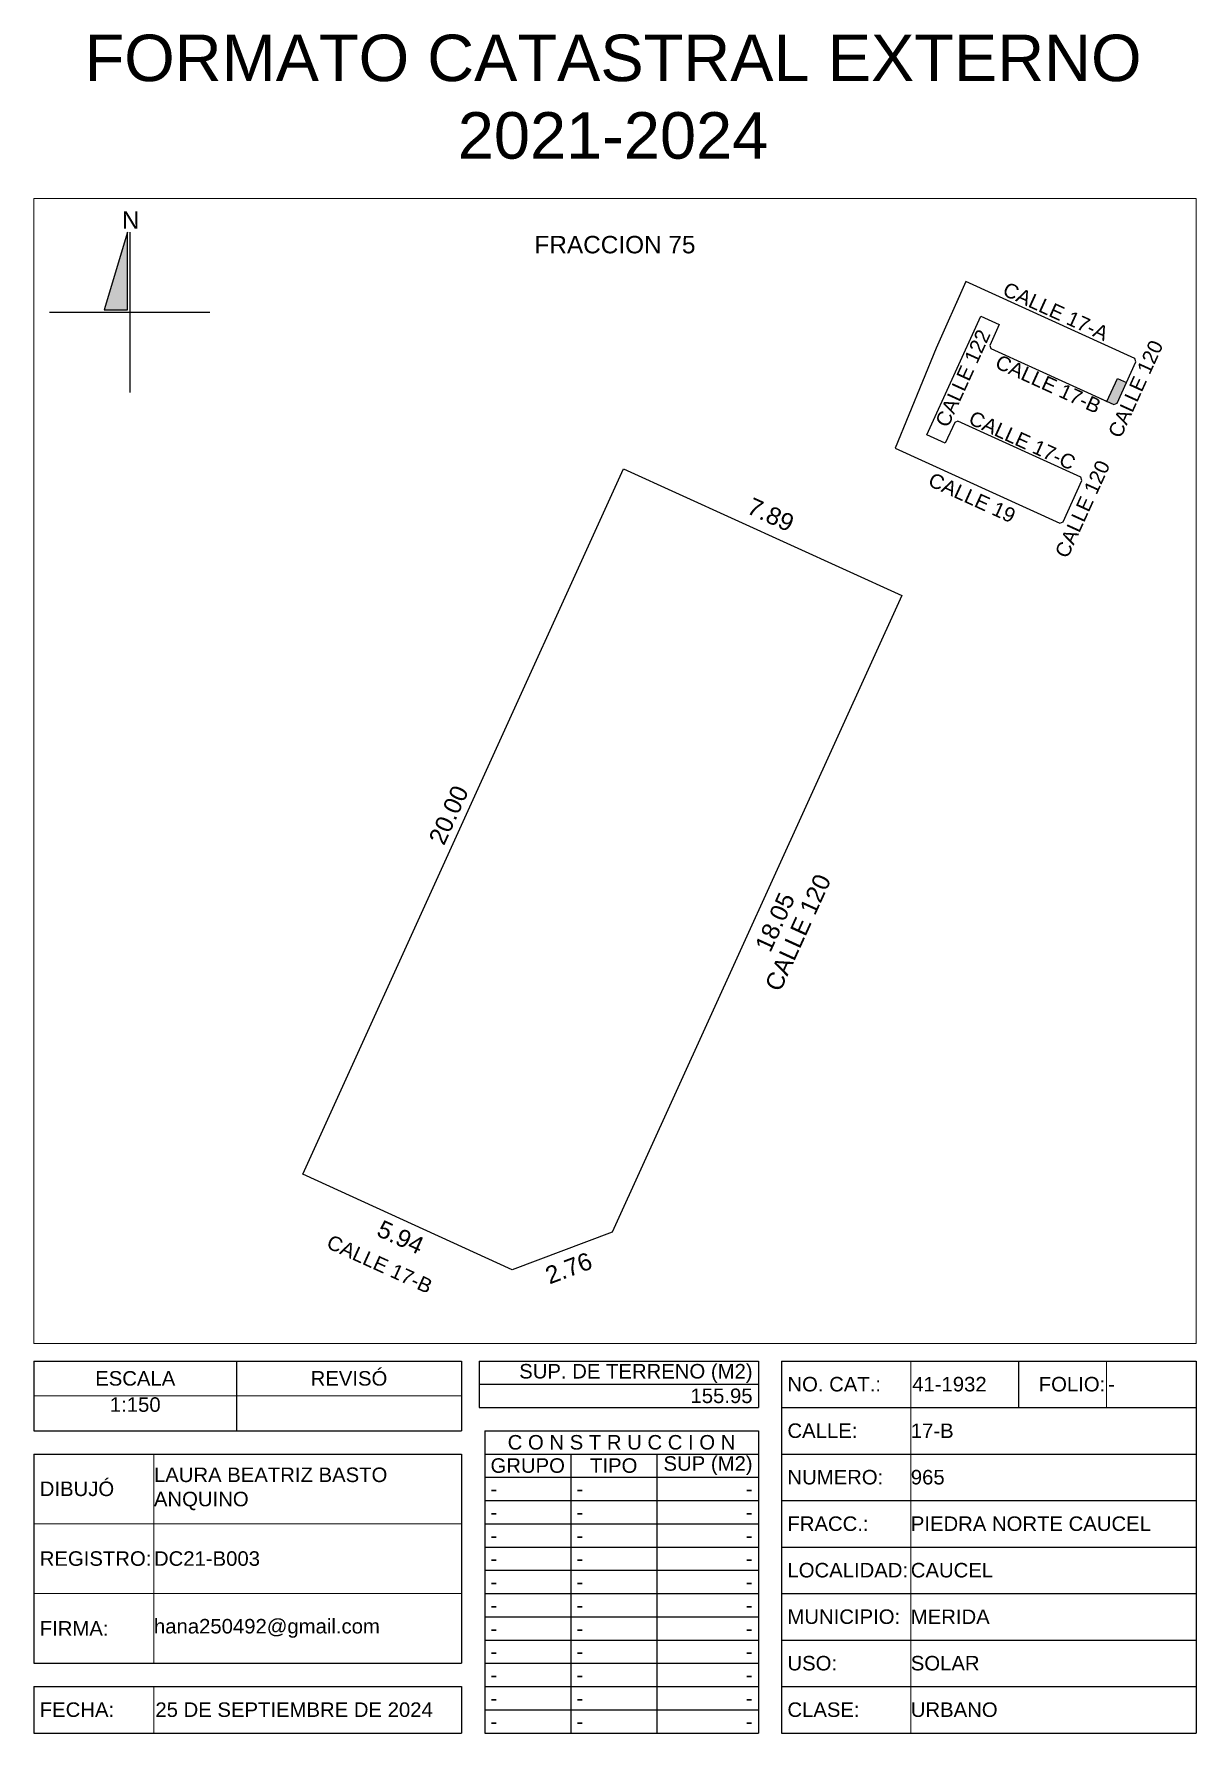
# Model space of a CAD drawing. Header units: inches. Extents: x 163.5 to 193.5, y 30.1 to 74.
import ezdxf

# ---------------------------------------------------------------- set-up
doc = ezdxf.new("R2010")
doc.units = ezdxf.units.IN
doc.header["$MEASUREMENT"] = 0
doc.layers.add('_DIV LOTES', color=7, linetype='Continuous')
doc.styles.add('Formato', font='arial.ttf')
doc.styles.add('Localizacion', font='arial.ttf')
doc.styles.get("Standard").update_dxf_attribs({"font": 'arial.ttf'})
doc.styles.add('Terreno', font='arial.ttf')
doc.dimstyles.new('T-100', dxfattribs={"dimscale": 0, "dimtxt": 0.45, "dimasz": 0.18, "dimexe": 0.18, "dimexo": 0.0625, "dimgap": 0.0905, "dimtad": 0, "dimzin": 1, "dimdsep": 46, "dimtxsty": 'Terreno', "dimblk": 'NONE', "dimcen": 0, "dimse1": 1, "dimse2": 1, "dimsd1": 1, "dimsd2": 1, "dimclrt": 256, "dimadec": 0, "dimazin": 0, "dimtfac": 1, "dimtix": 1, "dimtofl": 0, "dimtmove": 2, "dimatfit": 3, "dimldrblk": 'NONE', "dimfxl": 1, "dimtolj": 1, "dimarcsym": 0})
doc.dimstyles.new('U-100', dxfattribs={"dimscale": 0, "dimtxt": 0.375, "dimasz": 0.18, "dimexe": 0.18, "dimexo": 0.0625, "dimgap": 0.0905, "dimtad": 0, "dimzin": 1, "dimdsep": 46, "dimtxsty": 'Terreno', "dimblk": 'NONE', "dimcen": 0, "dimse1": 1, "dimse2": 1, "dimsd1": 1, "dimsd2": 1, "dimclrt": 256, "dimadec": 0, "dimazin": 0, "dimtfac": 1, "dimtix": 1, "dimtofl": 0, "dimtmove": 2, "dimatfit": 3, "dimldrblk": 'NONE', "dimfxl": 1, "dimtolj": 1, "dimarcsym": 0})

# ---------------------------------------------------------------- blocks, each defined once
blk = doc.blocks.new('*T4')
at = {"color": 0, "linetype": 'ByBlock', "lineweight": -2, "transparency": 16777216}
for p, q in [((0, 0), (11.036, 0)), ((0, 0), (0, -1.8)), ((5.23, 0), (5.23, -1.8)), ((11.036, 0), (11.036, -1.8)), ((0, -1.8), (11.036, -1.8))]:
    blk.add_line(p, q, dxfattribs=at)
at = {"layer": 'Defpoints', "color": 8, "linetype": 'ByBlock', "lineweight": 0, "transparency": 16777216}
blk.add_line((0, -0.9), (11.036, -0.9), dxfattribs=at)
at = {"color": 0, "lineweight": 18, "transparency": 16777216, "char_height": 0.375}
for s, insert, width, attachment_point in [('{\\C256;ESCALA}', (2.615, -0.45), 5.15762, 5), ('REVISÓ', (8.133, -0.45), 5.73486, 5), ('1:150', (2.615, -0.936), 5.15762, 2)]:
    blk.add_mtext(s, dxfattribs=dict(at, insert=insert, width=width, attachment_point=attachment_point))
blk = doc.blocks.new('*T5')
at = {"color": 0, "lineweight": -2, "transparency": 16777216}
for p, q in [((0, 0), (7.21, 0)), ((0, 0), (0, -0.6)), ((7.21, 0), (7.21, -0.6)), ((0, -0.6), (7.21, -0.6))]:
    blk.add_line(p, q, dxfattribs=at)
at = {"color": 0, "lineweight": 18, "transparency": 16777216, "insert": (7.06, -0.3), "char_height": 0.375, "width": 6.90975, "attachment_point": 6}
blk.add_mtext('155.95', dxfattribs=at)
blk = doc.blocks.new('*T6')
at = {"color": 0, "lineweight": -2, "transparency": 16777216}
for p, q in [((0, 0), (7.21, 0)), ((0, 0), (0, -0.6)), ((7.21, 0), (7.21, -0.6)), ((0, -0.6), (7.21, -0.6))]:
    blk.add_line(p, q, dxfattribs=at)
at = {"color": 0, "lineweight": 18, "transparency": 16777216, "insert": (7.06, -0.564), "char_height": 0.375, "width": 6.90975, "attachment_point": 9}
blk.add_mtext('{\\C256;  SUP. DE TERRENO (M2)   }', dxfattribs=at)
blk = doc.blocks.new('*T7')
at = {"color": 0, "lineweight": -2, "transparency": 16777216}
for p, q in [((0, 0), (3.336, 0)), ((0, 0), (0, -9.6)), ((0, -1.2), (3.336, -1.2)), ((0, -2.4), (3.336, -2.4)), ((0, -3.6), (3.336, -3.6)), ((0, -4.8), (3.336, -4.8)), ((0, -6), (3.336, -6)), ((0, -7.2), (3.336, -7.2)), ((0, -8.4), (3.336, -8.4)), ((0, -9.6), (3.336, -9.6))]:
    blk.add_line(p, q, dxfattribs=at)
at = {"layer": 'Defpoints', "color": 8, "linetype": 'ByBlock', "lineweight": 0, "transparency": 16777216}
blk.add_line((3.336, 0), (3.336, -9.6), dxfattribs=at)
at = {"color": 0, "lineweight": 18, "transparency": 16777216, "char_height": 0.375, "width": 3.03551, "attachment_point": 4, "style": 'Formato'}
for s, insert in [('NO. CAT.:', (0.15, -0.6)), ('CALLE:', (0.15, -1.8)), ('NUMERO:', (0.15, -3)), ('FRACC.:', (0.15, -4.2)), ('LOCALIDAD:', (0.15, -5.4)), ('MUNICIPIO:', (0.15, -6.6)), ('CLASE:', (0.15, -9))]:
    blk.add_mtext(s, dxfattribs=dict(at, insert=insert))
at = {"color": 0, "lineweight": 18, "transparency": 16777216, "insert": (0.15, -7.8), "char_height": 0.375, "width": 3.03551, "attachment_point": 4}
blk.add_mtext('USO:', dxfattribs=at)
blk = doc.blocks.new('*T8')
at = {"color": 0, "lineweight": -2, "transparency": 16777216}
for p, q in [((0, 0), (7.363, 0)), ((7.363, 0), (7.363, -8.4)), ((0, -1.2), (7.363, -1.2)), ((0, -2.4), (7.363, -2.4)), ((0, -3.6), (7.363, -3.6)), ((0, -4.8), (7.363, -4.8)), ((0, -6), (7.363, -6)), ((0, -7.2), (7.363, -7.2)), ((0, -8.4), (7.363, -8.4))]:
    blk.add_line(p, q, dxfattribs=at)
at = {"layer": 'Defpoints', "color": 8, "linetype": 'ByBlock', "lineweight": 0, "transparency": 16777216}
blk.add_line((0, 0), (0, -8.4), dxfattribs=at)
at = {"color": 0, "lineweight": 18, "transparency": 16777216, "char_height": 0.375, "width": 7.363, "attachment_point": 4}
for s, insert in [('17-B', (0, -0.6)), ('965', (0, -1.8)), ('PIEDRA NORTE CAUCEL', (0, -3)), ('CAUCEL', (0, -4.2)), ('MERIDA', (0, -5.4)), ('SOLAR', (0, -6.6)), ('URBANO', (0, -7.8))]:
    blk.add_mtext(s, dxfattribs=dict(at, insert=insert))
blk = doc.blocks.new('*T9')
at = {"color": 0, "lineweight": -2, "transparency": 16777216}
for p, q in [((0, 0), (2.782, 0)), ((2.782, 0), (2.782, -1.2)), ((0, -1.2), (2.782, -1.2))]:
    blk.add_line(p, q, dxfattribs=at)
at = {"layer": 'Defpoints', "color": 8, "linetype": 'ByBlock', "lineweight": 0, "transparency": 16777216}
blk.add_line((0, 0), (0, -1.2), dxfattribs=at)
at = {"color": 0, "lineweight": 18, "transparency": 16777216, "insert": (0.036, -0.6), "char_height": 0.375, "width": 2.7103, "attachment_point": 4}
blk.add_mtext('41-1932', dxfattribs=at)
blk = doc.blocks.new('*T10')
at = {"color": 0, "lineweight": -2, "transparency": 16777216}
for p, q in [((0, 0), (2.273, 0)), ((0, 0), (0, -1.2)), ((0, -1.2), (2.273, -1.2))]:
    blk.add_line(p, q, dxfattribs=at)
at = {"layer": 'Defpoints', "color": 8, "linetype": 'ByBlock', "lineweight": 0, "transparency": 16777216}
blk.add_line((2.273, 0), (2.273, -1.2), dxfattribs=at)
at = {"color": 0, "lineweight": 18, "transparency": 16777216, "insert": (2.237, -0.6), "char_height": 0.375, "width": 2.2007, "attachment_point": 6}
blk.add_mtext(' FOLIO:', dxfattribs=at)
blk = doc.blocks.new('*T11')
at = {"color": 0, "lineweight": -2, "transparency": 16777216}
for p, q in [((0, 0), (2.308, 0)), ((2.308, 0), (2.308, -1.2)), ((0, -1.2), (2.308, -1.2))]:
    blk.add_line(p, q, dxfattribs=at)
at = {"layer": 'Defpoints', "color": 8, "linetype": 'ByBlock', "lineweight": 0, "transparency": 16777216}
blk.add_line((0, 0), (0, -1.2), dxfattribs=at)
at = {"color": 0, "lineweight": 18, "transparency": 16777216, "insert": (0.036, -0.6), "char_height": 0.375, "width": 2.236, "attachment_point": 4}
blk.add_mtext('-', dxfattribs=at)
blk = doc.blocks.new('*T12')
at = {"color": 0, "lineweight": -2, "transparency": 16777216}
for p, q in [((0, 0), (3.098, 0)), ((0, 0), (0, -1.2)), ((0, -1.2), (3.098, -1.2))]:
    blk.add_line(p, q, dxfattribs=at)
at = {"layer": 'Defpoints', "color": 8, "linetype": 'ByBlock', "lineweight": 0, "transparency": 16777216}
blk.add_line((3.098, 0), (3.098, -1.2), dxfattribs=at)
at = {"color": 0, "lineweight": 18, "transparency": 16777216, "insert": (0.15, -0.6), "char_height": 0.375, "width": 2.79829, "attachment_point": 4}
blk.add_mtext('{\\C256;FECHA:}', dxfattribs=at)
blk = doc.blocks.new('*T13')
at = {"color": 0, "lineweight": -2, "transparency": 16777216}
for p, q in [((0, 0), (7.938, 0)), ((7.938, 0), (7.938, -1.2)), ((0, -1.2), (7.938, -1.2))]:
    blk.add_line(p, q, dxfattribs=at)
at = {"layer": 'Defpoints', "color": 8, "linetype": 'ByBlock', "lineweight": 0, "transparency": 16777216}
blk.add_line((0, 0), (0, -1.2), dxfattribs=at)
at = {"color": 0, "lineweight": 18, "transparency": 16777216, "insert": (0.036, -0.6), "char_height": 0.375, "width": 7.86619, "attachment_point": 4}
blk.add_mtext('{\\C256;25 DE SEPTIEMBRE DE 2024}', dxfattribs=at)
blk = doc.blocks.new('*T14')
at = {"color": 0, "lineweight": -2, "transparency": 16777216}
for p, q in [((0, 0), (7.065, 0)), ((0, 0), (0, -7.8)), ((7.065, 0), (7.065, -7.8)), ((0, -0.6), (7.065, -0.6)), ((2.22, -0.6), (2.22, -7.8)), ((4.44, -0.6), (4.44, -7.8)), ((0, -1.2), (7.065, -1.2)), ((0, -1.8), (7.065, -1.8)), ((0, -2.4), (7.065, -2.4)), ((0, -3), (7.065, -3)), ((0, -3.6), (7.065, -3.6)), ((0, -4.2), (7.065, -4.2)), ((0, -4.8), (7.065, -4.8)), ((0, -5.4), (7.065, -5.4)), ((0, -6), (7.065, -6)), ((0, -6.6), (7.065, -6.6)), ((0, -7.2), (7.065, -7.2)), ((0, -7.8), (7.065, -7.8))]:
    blk.add_line(p, q, dxfattribs=at)
at = {"color": 0, "lineweight": 18, "transparency": 16777216, "char_height": 0.375}
for s, insert, width, attachment_point in [('{\\C256;C O N S T R U C C I O N}', (3.532, -0.3), 7.065, 5), ('GRUPO', (1.11, -0.9), 2.22, 5), ('TIPO', (3.33, -0.9), 2.22, 5), ('SUP (M2)', (6.915, -0.9), 2.325, 6), ('-', (0.15, -1.5), 1.92, 4), ('-', (2.37, -1.5), 1.92, 4), ('-', (0.15, -2.1), 1.92, 4), ('-', (2.37, -2.1), 1.92, 4), ('-', (0.15, -2.7), 1.92, 4), ('-', (2.37, -2.7), 1.92, 4), ('-', (0.15, -3.3), 1.92, 4), ('-', (2.37, -3.3), 1.92, 4), ('-', (0.15, -3.9), 1.92, 4), ('-', (2.37, -3.9), 1.92, 4), ('-', (0.15, -4.5), 1.92, 4), ('-', (2.37, -4.5), 1.92, 4), ('-', (0.15, -5.1), 1.92, 4), ('-', (2.37, -5.1), 1.92, 4), ('-', (0.15, -5.7), 1.92, 4), ('-', (2.37, -5.7), 1.92, 4), ('-', (0.15, -6.3), 1.92, 4), ('-', (2.37, -6.3), 1.92, 4), ('-', (0.15, -6.9), 1.92, 4), ('-', (2.37, -6.9), 1.92, 4), ('-', (0.15, -7.5), 1.92, 4), ('-', (2.37, -7.5), 1.92, 4), ('-', (6.915, -7.5), 2.325, 6)]:
    blk.add_mtext(s, dxfattribs=dict(at, insert=insert, width=width, attachment_point=attachment_point))
at = {"color": 0, "lineweight": 18, "transparency": 16777216, "char_height": 0.375, "width": 2.325, "attachment_point": 6, "style": 'Formato'}
for insert in [(6.915, -1.5), (6.915, -2.1), (6.915, -2.7), (6.915, -3.3), (6.915, -3.9), (6.915, -4.5), (6.915, -5.1), (6.915, -5.7), (6.915, -6.3), (6.915, -6.9)]:
    blk.add_mtext('-', dxfattribs=dict(at, insert=insert))
blk = doc.blocks.new('*T15')
at = {"color": 0, "lineweight": -2, "transparency": 16777216}
for p, q in [((0, 0), (11.036, 0)), ((0, 0), (0, -5.4)), ((11.036, 0), (11.036, -5.4)), ((0, -5.4), (11.036, -5.4))]:
    blk.add_line(p, q, dxfattribs=at)
at = {"layer": 'Defpoints', "color": 8, "linetype": 'ByBlock', "lineweight": 0, "transparency": 16777216}
for p, q in [((3.098, 0), (3.098, -5.4)), ((0, -1.8), (11.036, -1.8)), ((0, -3.6), (11.036, -3.6))]:
    blk.add_line(p, q, dxfattribs=at)
at = {"color": 0, "lineweight": 18, "transparency": 16777216, "char_height": 0.375, "width": 7.93819, "attachment_point": 4, "style": 'Formato'}
for s, insert in [('LAURA BEATRIZ BASTO ANQUINO', (3.098, -0.9)), ('DC21-B003', (3.098, -2.7)), ('hana250492@gmail.com', (3.098, -4.5))]:
    blk.add_mtext(s, dxfattribs=dict(at, insert=insert))
at = {"color": 0, "lineweight": 18, "transparency": 16777216, "char_height": 0.375, "width": 2.79829, "attachment_point": 4}
for s, insert in [('DIBUJÓ', (0.15, -0.9)), ('REGISTRO:', (0.15, -2.7)), ('FIRMA:', (0.15, -4.5))]:
    blk.add_mtext(s, dxfattribs=dict(at, insert=insert))
blk = doc.blocks.new('Norte')
blk.add_hatch(color=256).paths.add_polyline_path([(2254.291, 2179.168), (2254.691, 2179.168), (2254.691, 2180.508)])
for p, q in [((2254.731, 2180.508), (2254.731, 2177.748)), ((2253.351, 2179.128), (2256.111, 2179.128))]:
    blk.add_line(p, q)
blk.add_lwpolyline([(2254.691, 2180.508), (2254.291, 2179.168), (2254.691, 2179.168)], close=True)
at = {"insert": (2254.595, 2180.866), "char_height": 0.3, "width": 0.27128, "attachment_point": 1, "style": 'Localizacion'}
blk.add_mtext('N', dxfattribs=at)
blk = doc.blocks.new('*D20')
at = {"layer": 'Defpoints', "color": 0, "transparency": 16777216}
for p in [(187.757, 67.996), (187.575, 67.597), (191.936, 65.612)]:
    blk.add_point(p, dxfattribs=at)
at = {"transparency": 16777216, "insert": (189.897, 66.825), "char_height": 0.375, "attachment_point": 5, "rotation": 335.528, "style": 'Terreno'}
blk.add_mtext('\\A1;CALLE 17-A', dxfattribs=at)
blk = doc.blocks.new('_None')
blk = doc.blocks.new('*D21')
at = {"layer": 'Defpoints', "color": 0, "transparency": 16777216}
for p in [(185.751, 63.295), (189.86, 61.051), (190.001, 61.361)]:
    blk.add_point(p, dxfattribs=at)
at = {"transparency": 16777216, "insert": (187.735, 62.018), "char_height": 0.375, "attachment_point": 5, "rotation": 335.528, "style": 'Terreno'}
blk.add_mtext('\\A1;CALLE 19', dxfattribs=at)
blk = doc.blocks.new('*D22')
at = {"layer": 'Defpoints', "color": 0, "transparency": 16777216}
for p in [(187.443, 64.147), (187.373, 63.992), (190.542, 62.55)]:
    blk.add_point(p, dxfattribs=at)
at = {"transparency": 16777216, "insert": (189.031, 63.497), "char_height": 0.375, "attachment_point": 5, "rotation": 335.528, "style": 'Terreno'}
blk.add_mtext('\\A1;CALLE 17-C', dxfattribs=at)
blk = doc.blocks.new('*D23')
at = {"layer": 'Defpoints', "color": 0, "transparency": 16777216}
for p in [(187.962, 66.703), (188.086, 66.647), (186.568, 63.641)]:
    blk.add_point(p, dxfattribs=at)
at = {"transparency": 16777216, "insert": (187.501, 65.102), "char_height": 0.375, "attachment_point": 5, "rotation": 65.528, "style": 'Terreno'}
blk.add_mtext('\\A1;CALLE 122', dxfattribs=at)
blk = doc.blocks.new('*D24')
at = {"layer": 'Defpoints', "color": 0, "transparency": 16777216}
for p in [(188.225, 65.866), (191.334, 64.289), (191.395, 64.423)]:
    blk.add_point(p, dxfattribs=at)
at = {"transparency": 16777216, "insert": (189.703, 64.95), "char_height": 0.375, "attachment_point": 5, "rotation": 335.528, "style": 'Terreno'}
blk.add_mtext('\\A1;CALLE 17-B', dxfattribs=at)
blk = doc.blocks.new('*D25')
at = {"layer": 'Defpoints', "color": 0, "transparency": 16777216}
for p in [(191.967, 65.528), (192.122, 65.457), (191.479, 64.455)]:
    blk.add_point(p, dxfattribs=at)
at = {"transparency": 16777216, "insert": (191.959, 64.825), "char_height": 0.375, "attachment_point": 5, "rotation": 65.528, "style": 'Terreno'}
blk.add_mtext('\\A1;CALLE 120', dxfattribs=at)
blk = doc.blocks.new('*D26')
at = {"layer": 'Defpoints', "color": 0, "transparency": 16777216}
for p in [(178.368, 62.931), (178.741, 62.761), (170.456, 44.558)]:
    blk.add_point(p, dxfattribs=at)
at = {"transparency": 16777216, "insert": (174.225, 53.83), "char_height": 0.45, "attachment_point": 5, "rotation": 65.528, "style": 'Terreno'}
blk.add_mtext('\\A1;20.00', dxfattribs=at)
blk = doc.blocks.new('*D27')
at = {"layer": 'Defpoints', "color": 0, "transparency": 16777216}
for p in [(185.925, 59.492), (178.448, 43.063), (178.912, 42.852)]:
    blk.add_point(p, dxfattribs=at)
at = {"transparency": 16777216, "insert": (182.651, 51.066), "char_height": 0.45, "attachment_point": 5, "rotation": 65.528, "style": 'Terreno'}
blk.add_mtext('\\A1;18.05', dxfattribs=at)
blk = doc.blocks.new('*D28')
at = {"layer": 'Defpoints', "color": 0, "transparency": 16777216}
for p in [(178.448, 43.063), (175.865, 42.096), (176.031, 41.653)]:
    blk.add_point(p, dxfattribs=at)
at = {"transparency": 16777216, "insert": (177.323, 42.136), "char_height": 0.45, "attachment_point": 5, "rotation": 20.528, "style": 'Terreno'}
blk.add_mtext('\\A1;2.76', dxfattribs=at)
blk = doc.blocks.new('*D29')
at = {"layer": 'Defpoints', "color": 0, "transparency": 16777216}
for p in [(170.456, 44.558), (170.278, 44.165), (175.865, 42.096)]:
    blk.add_point(p, dxfattribs=at)
at = {"transparency": 16777216, "insert": (172.982, 42.934), "char_height": 0.45, "attachment_point": 5, "rotation": 335.528, "style": 'Terreno'}
blk.add_mtext('\\A1;5.94', dxfattribs=at)
blk = doc.blocks.new('*D30')
at = {"layer": 'Defpoints', "color": 0, "transparency": 16777216}
for p in [(178.741, 62.761), (186.131, 59.944), (185.925, 59.492)]:
    blk.add_point(p, dxfattribs=at)
at = {"transparency": 16777216, "insert": (182.539, 61.579), "char_height": 0.45, "attachment_point": 5, "rotation": 335.528, "style": 'Terreno'}
blk.add_mtext('\\A1;7.89', dxfattribs=at)
blk = doc.blocks.new('*D31')
at = {"layer": 'Defpoints', "color": 0, "transparency": 16777216}
for p in [(170.266, 43.46), (174.794, 41.4), (174.707, 41.209)]:
    blk.add_point(p, dxfattribs=at)
at = {"transparency": 16777216, "insert": (172.443, 42.239), "char_height": 0.375, "attachment_point": 5, "rotation": 335.528, "style": 'Terreno'}
blk.add_mtext('\\A1;CALLE 17-B', dxfattribs=at)
blk = doc.blocks.new('*D34')
at = {"layer": 'Defpoints', "color": 0, "transparency": 16777216}
for p in [(163.518, 69.739), (193.518, 69.739), (193.518, 68.547)]:
    blk.add_point(p, dxfattribs=at)
at = {"transparency": 16777216, "insert": (178.518, 68.547), "char_height": 0.45, "attachment_point": 5, "style": 'Terreno'}
blk.add_mtext('\\A1;FRACCION 75', dxfattribs=at)
blk = doc.blocks.new('*D37')
at = {"layer": 'Defpoints', "color": 0, "transparency": 16777216}
for p in [(190.596, 62.429), (190.751, 62.358), (190.108, 61.355)]:
    blk.add_point(p, dxfattribs=at)
at = {"transparency": 16777216, "insert": (190.588, 61.726), "char_height": 0.375, "attachment_point": 5, "rotation": 65.528, "style": 'Terreno'}
blk.add_mtext('\\A1;CALLE 120', dxfattribs=at)
blk = doc.blocks.new('*D38')
at = {"layer": 'Defpoints', "color": 0, "transparency": 16777216}
for p in [(185.925, 59.492), (178.448, 43.063), (179.505, 42.582)]:
    blk.add_point(p, dxfattribs=at)
at = {"transparency": 16777216, "insert": (183.243, 50.796), "char_height": 0.45, "attachment_point": 5, "rotation": 65.528, "style": 'Terreno'}
blk.add_mtext('\\A1;CALLE 120', dxfattribs=at)

msp = doc.modelspace()

# ---------------------------------------------------------------- hatches: boundary and pattern name
h = msp.add_hatch(color=256)
h.dxf.hatch_style = 1
h.paths.add_polyline_path([(191.218, 64.504), (191.395, 64.423), (191.479, 64.455), (191.723, 64.991), (191.489, 65.098)])

# ---------------------------------------------------------------- linework, layer by layer
at = {"lineweight": 18}
msp.add_lwpolyline([(163.518, 69.739), (193.518, 69.739), (193.518, 40.189), (163.518, 40.189)], close=True, dxfattribs=at)
at = {"layer": '_DIV LOTES'}
for points in [[(190.001, 61.361), (190.085, 61.392), (190.574, 62.466), (190.542, 62.55), (187.373, 63.992), (187.288, 63.961), (187.044, 63.424), (186.568, 63.641), (187.962, 66.703), (188.438, 66.487), (188.194, 65.95), (188.225, 65.866), (191.395, 64.423), (191.479, 64.455), (191.967, 65.528), (191.936, 65.612), (187.575, 67.597), (186.813, 65.88), (185.751, 63.295), (190.001, 61.361)], [(191.489, 65.098), (191.723, 64.991), (191.967, 65.528), (191.936, 65.612), (187.575, 67.597), (187.31, 67)], [(187.962, 66.703), (188.438, 66.487)], [(190.983, 64.61), (191.218, 64.504), (191.489, 65.098)], [(170.456, 44.558), (178.741, 62.761), (185.925, 59.492), (178.448, 43.063), (175.865, 42.096), (170.456, 44.558)]]:
    msp.add_lwpolyline(points, dxfattribs=at)

# ---------------------------------------------------------------- block references
at = {"lineweight": 25, "xscale": 1.5, "yscale": 1.5, "zscale": 1.5}
msp.add_blockref('Norte', (-3216.104, -3201.888), dxfattribs=at)
for name, p in [('*T4', (163.518, 39.739)), ('*T6', (175.01, 39.739)), ('*T7', (182.82, 39.739)), ('*T9', (186.155, 39.739)), ('*T10', (188.938, 39.739)), ('*T11', (191.21, 39.739)), ('*T5', (175.01, 39.139)), ('*T8', (186.155, 38.539)), ('*T14', (175.155, 37.939)), ('*T15', (163.518, 37.339)), ('*T12', (163.518, 31.339)), ('*T13', (166.617, 31.339))]:
    msp.add_blockref(name, p)

# ---------------------------------------------------------------- texts
at = {"lineweight": 18, "insert": (178.468, 72.36), "char_height": 1.2, "width": 31.23058, "attachment_point": 5, "style": 'Formato'}
msp.add_mtext('\\A1;FORMATO CATASTRAL EXTERNO 2021-2024', dxfattribs=at)

# ---------------------------------------------------------------- dimensions: what is measured, and where the dimension line sits
dim = msp.add_linear_dim(base=(193.518, 68.547), p1=(163.518, 69.739), p2=(193.518, 69.739), text='FRACCION 75', dimstyle='T-100', override={"dimscale": 1})
dim.commit()
dim.dimension.update_dxf_attribs({"geometry": '*D34', "text_midpoint": (178.518, 68.547)})
for base, p1, p2, angle, text, picture, middle in [((187.757, 67.996), (191.936, 65.612), (187.575, 67.597), 155.528, 'CALLE 17-A', '*D20', (189.897, 66.825)), ((188.086, 66.647), (186.568, 63.641), (187.962, 66.703), 65.528, 'CALLE 122', '*D23', (187.501, 65.102)), ((191.334, 64.289), (188.225, 65.866), (191.395, 64.423), 335.528, 'CALLE 17-B', '*D24', (189.703, 64.95)), ((192.122, 65.457), (191.479, 64.455), (191.967, 65.528), 65.528, 'CALLE 120', '*D25', (191.959, 64.825)), ((187.443, 64.147), (190.542, 62.55), (187.373, 63.992), 155.528, 'CALLE 17-C', '*D22', (189.031, 63.497)), ((190.751, 62.358), (190.108, 61.355), (190.596, 62.429), 65.528, 'CALLE 120', '*D37', (190.588, 61.726))]:
    dim = msp.add_linear_dim(base=base, p1=p1, p2=p2, angle=angle, text=text, dimstyle='U-100', override={"dimscale": 1})
    dim.commit()
    dim.dimension.update_dxf_attribs({"geometry": picture, "text_midpoint": middle, "dimtype": 161})
for p1, p2, distance, text, dimstyle, picture, middle in [((185.751, 63.295), (190.001, 61.361), -0.341, 'CALLE 19', 'U-100', '*D21', (187.735, 62.018)), ((185.925, 59.492), (178.448, 43.063), 1.161, 'CALLE 120', 'T-100', '*D38', (183.243, 50.796)), ((170.266, 43.46), (174.794, 41.4), -0.21, 'CALLE 17-B', 'U-100', '*D31', (172.443, 42.239))]:
    dim = msp.add_aligned_dim(p1=p1, p2=p2, distance=distance, text=text, dimstyle=dimstyle, override={"dimscale": 1})
    dim.commit()
    dim.dimension.update_dxf_attribs({"geometry": picture, "text_midpoint": middle})
for p1, p2, distance, picture, middle in [((170.456, 44.558), (178.741, 62.761), 0.411, '*D26', (174.225, 53.83)), ((178.741, 62.761), (185.925, 59.492), 0.497, '*D30', (182.539, 61.579)), ((185.925, 59.492), (178.448, 43.063), 0.51, '*D27', (182.651, 51.066)), ((175.865, 42.096), (170.456, 44.558), 0.432, '*D29', (172.982, 42.934)), ((178.448, 43.063), (175.865, 42.096), 0.473, '*D28', (177.323, 42.136))]:
    dim = msp.add_aligned_dim(p1=p1, p2=p2, distance=distance, dimstyle='T-100', override={"dimscale": 1})
    dim.commit()
    dim.dimension.update_dxf_attribs({"geometry": picture, "text_midpoint": middle})

doc.saveas('drawing.dxf')
